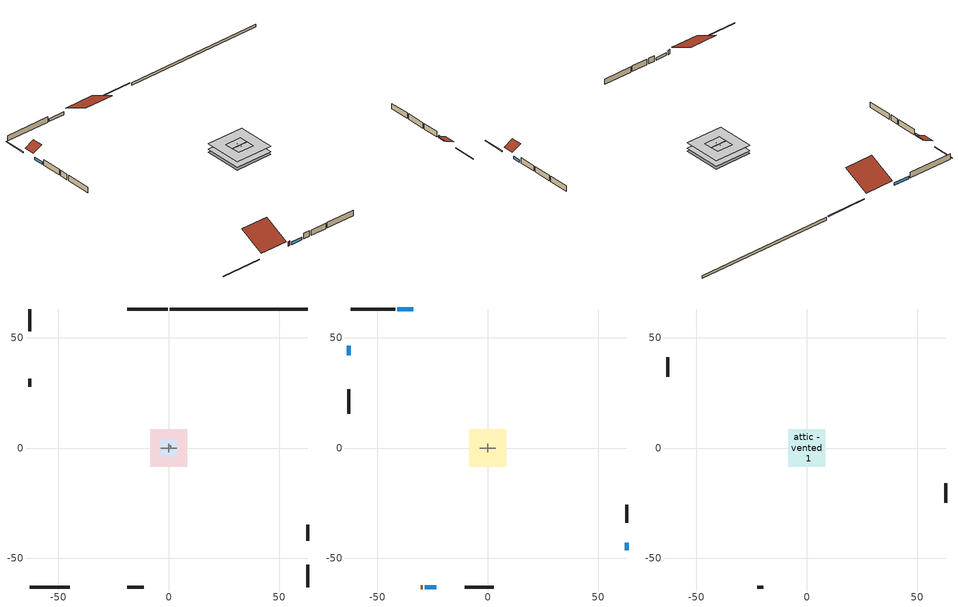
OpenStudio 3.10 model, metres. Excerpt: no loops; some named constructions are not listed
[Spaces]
garage 1
 floor foundation (Slab1 construction): -3.66,-3.66 -3.66,3.66 3.66,3.66 3.66,-3.66 z0
 wall outside (Wall1 construction): 63,-42.11 63,-34.79 z0.3:2.74
 wall outside (Wall2 construction): -18.72,-63 -11.4,-63 z0.3:2.74
 wall outside (Wall12 construction): -63,31.32 -63,27.66 z0.3:2.74
 wall to conditioned space 1 (Wall5 construction Reversed): 3.66,0 -3.66,0 z0.3:2.74
 wall to conditioned space 1 (Wall6 construction Reversed): 0,1.83 0,-1.83 z0.3:2.74
crawlspace - unvented 1
 floor foundation (Slab2 construction): -8.42,-8.42 -8.42,8.42 8.42,8.42 8.42,-8.42 z-0.91
 wall outside (RimJoist1 construction): -0.51,63 -18.73,63 z0.3:0.61
 wall outside (RimJoist2 construction): 63,-63 63,-52.88 z0.3:0.61
 wall outside (RimJoist3 construction): -63,-63 -44.77,-63 z0.3:0.61
 wall outside (RimJoist4 construction): -63,63 -63,52.88 z0.3:0.61
 wall foundation (FoundationWall1 construction): 63,63 0.42,63 z-0.91:0.3
central ac and furnace airloop ret air space
 floor adiabatic (AdiabaticConst): 0,0 0,1 1,1 1,0 z0
 wall adiabatic (AdiabaticConst): 0,1 0,0 1,0 1,1 0,1 z0:1
 ceiling adiabatic (AdiabaticConst): 1,0 1,1 0,1 0,0 z1
conditioned space 1
 floor to crawlspace - unvented 1 (Floor2 construction): -8.42,-8.42 -8.42,8.42 8.42,8.42 8.42,-8.42 z0.3
 wall outside (Wall3 construction): -41.97,63 -62.07,63 z0.3:2.74
 wall outside (Wall4 construction): 63,-33.86 63,-25.81 z0.3:2.74
 wall outside (Wall7 construction): -10.47,-63 2.65,-63 z0.3:2.74
 wall outside (Wall8 construction): -63,26.73 -63,15.57 z0.3:2.74
 wall outside (AdiabaticWallConstruction): -33.77,63 -41.04,63 z0.3:1.49; 63,-46.29 63,-43.04 z0.3:1.37; -28.48,-63 -23.32,-63 z0.3:1.46; -63,46.29 -63,42.03 z0.3:1.43
 wall outside (AdiabaticWallConstruction 1): -30.32,-63 -29.4,-63 z0.3:2.34
 window (WindowConstruction): -33.77,63 -41.04,63 z0.3:1.49
 window (WindowConstruction 1): 63,-46.28 63,-43.04 z0.3:1.37
 window (WindowConstruction 2): -28.47,-63 -23.32,-63 z0.3:1.46
 window (WindowConstruction 3): -63,46.28 -63,42.03 z0.3:1.43
 door (Door): -30.32,-63 -29.4,-63 z0.3:2.34
attic - vented 1
 floor to garage 1 (Floor1 construction): -3.66,-3.66 -3.66,3.66 3.66,3.66 3.66,-3.66 z2.74
 floor to conditioned space 1 (Floor3 construction Reversed): -8.42,-8.42 -8.42,8.42 8.42,8.42 8.42,-8.42 z2.74
 wall outside (Wall9 construction): 63,-24.88 63,-16.03 z0.3:2.74
 wall outside (Wall10 construction): -63,41.1 -63,32.25 z0.3:2.74
 wall outside (Wall11 construction): -22.39,-63 -19.65,-63 z0.3:2.74
 roof outside (Roof1 construction): -32.84,63,2.74 -32.84,51.21,8.64 -19.66,51.21,8.64 -19.66,63,2.74
 roof outside (Roof2 construction): 63,-47.21,2.74 58.76,-47.21,4.86 58.76,-51.95,4.86 63,-51.95,2.74
 roof outside (Roof3 construction): -63,47.21,2.74 -58.76,47.21,4.86 -58.76,51.95,4.86 -63,51.95,2.74
 roof outside (Roof4 construction): -31.25,-63,2.74 -31.25,-51.73,8.38 -43.84,-51.73,8.38 -43.84,-63,2.74
[Material] Roughness=Rough
Name | Thickness {m} | Conductivity {W/m-K} | Density {kg/m3} | Specific Heat {J/kg-K} | Thermal Absorptance | Solar Absorptance | Visible Absorptance
osb sheathing 0.5 in. 1 | 0.0127 | 0.115458 | 512.64 | 1214.23 | 0.9 | 0.7 | 0.7
gypsum board | 0.0127 | 0.160291 | 801 | 837.4 | 0.9 | 0.6 | 0.6
wall rigid ins 1; wall rigid ins 2 | 0.051816 | 0.029427 | 32.04 | 1214.23
wall stud and cavity 2 | 0.1397 | 0.222524 | 139.0536 | 1170.24 | 0.9 | 0.7 | 0.7
floor stud and cavity | 0.1397 | 0.923637 | 92.3553 | 1139.71 | 0.9 | 0.7 | 0.7
osb sheathing 0.75 in. | 0.01905 | 0.115458 | 512.64 | 1214.23 | 0.9 | 0.7 | 0.7
floor covering | 0.0127 | 0.0433444 | 54.468 | 1339.84 | 0.9 | 0.6 | 0.6
ceiling loosefill ins | 0.254 | 0.0480833 | 16.02 | 1046.75 | 0.9 | 0.7 | 0.7
ceiling stud and cavity 1 | 0.1397 | 0.104117 | 65.682 | 1177.47 | 0.9 | 0.7 | 0.7
[Construction]
Wall5 construction: wall rigid ins 1, osb sheathing 0.5 in. 1, wall stud and cavity 2, gypsum board
Wall6 construction: wall rigid ins 2, osb sheathing 0.5 in. 1, wall stud and cavity 2, gypsum board
Floor2 construction Reversed: floor covering, osb sheathing 0.75 in., floor stud and cavity
Floor3 construction: ceiling loosefill ins, ceiling stud and cavity 1, gypsum board
[Schedule:Ruleset]
Name | Default Day Schedule
cooling season schedule | cooling season schedule default day
natural vent schedule | natural vent schedule default day
[Schedule:Day]
cooling season schedule default day; cooling season schedule day; cooling season schedule day 2; natural vent schedule default day: 24, 0, 0
cooling season schedule day 1; natural vent schedule day: 24, 0, 1
[Schedule:Rule] Apply Monday=Yes; Apply Wednesday=Yes; Apply Friday=Yes; Date Specification Type=DateRange; Start Day=1
Name | Schedule Ruleset | Rule Order | Day Schedule | Apply Sunday | Apply Tuesday | Apply Thursday | Apply Saturday | Start Month | End Month | End Day
cooling season schedule allday rule | cooling season schedule | 2 | cooling season schedule day | Yes | Yes | Yes | Yes | 1 | 5 | 31
cooling season schedule allday rule 1 | cooling season schedule | 1 | cooling season schedule day 1 | Yes | Yes | Yes | Yes | 6 | 9 | 30
cooling season schedule allday rule 2 | cooling season schedule | 0 | cooling season schedule day 2 | Yes | Yes | Yes | Yes | 10 | 12 | 31
natural vent schedule rule | natural vent schedule | 0 | natural vent schedule day | No | No | No | No | 1 | 12 | 31
